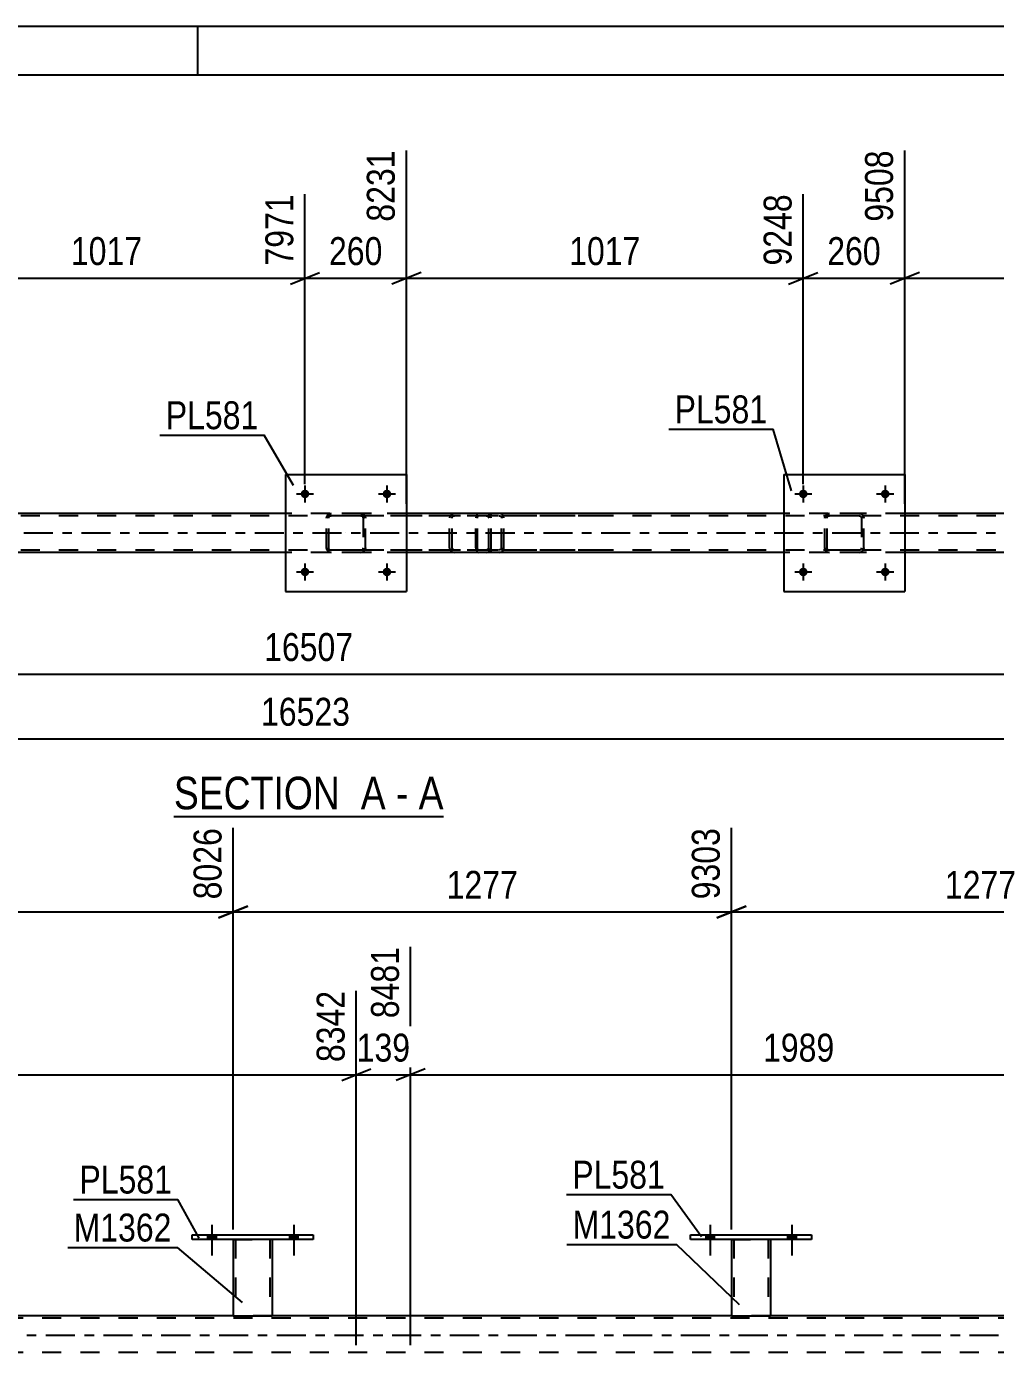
# Model space of a CAD drawing. Header units: millimetres. Extents: x 0 to 841, y 0 to 594.
# Drawn here: x 403.4 to 502.8, y 458 to 594 of the extents above; entities that cross this region are included whole.
import ezdxf

# ---------------------------------------------------------------- set-up
doc = ezdxf.new("R2010")
doc.units = ezdxf.units.MM
doc.linetypes.add('DXK_LINE_DOT2', pattern=[3.9198, 1.9599, -1.9599])
doc.linetypes.add('DXK_LINE_DOT3', pattern=[5.9187, 2.979, -0.9799, 0.9799, -0.9799])
doc.styles.add('Arial Narrow', font='ARIALN.TTF', dxfattribs={"height": 0.2})

# ---------------------------------------------------------------- blocks, each defined once
blk = doc.blocks.new('Unknown-318894934-1133')
at = {"color": 5, "linetype": 'Continuous'}
for p, q in [((841, 594), (0, 594)), ((421, 589), (421, 594)), ((836, 589), (5, 589))]:
    blk.add_line(p, q, dxfattribs=at)
blk = doc.blocks.new('Unknown-318894934-11 - 4832')
at = {"color": 6, "linetype": 'Continuous'}
blk.add_line((418.54, 512.98), (446.19, 512.98), dxfattribs=at)
at = {"color": 0, "linetype": 'Continuous'}
for points in [[(436.65, 513.73), (436.65, 517.23), (418.54, 517.23), (418.54, 513.73)], [(440.26, 513.73), (440.26, 517.23), (437.7, 517.23), (437.7, 513.73)], [(442.58, 513.73), (442.58, 517.23), (441.31, 517.23), (441.31, 513.73)], [(446.19, 513.73), (446.19, 517.23), (443.63, 517.23), (443.63, 513.73)]]:
    blk.add_wipeout(points, dxfattribs=at)
at = {"color": 7, "linetype": 'Continuous', "style": 'Arial Narrow'}
for s, p in [('SECTION ', (418.54, 513.73)), ('A', (437.7, 513.73)), ('A', (443.63, 513.73)), ('-', (441.31, 513.73))]:
    blk.add_text(s, height=3.34, dxfattribs=at).set_placement(p)
blk = doc.blocks.new('Bolt-318894934-4962 - 4832')
at = {"linetype": 'Continuous'}
for points in [[(432.42, 546.07, -1), (431.54, 546.07, -1)], [(440.82, 546.07, -1), (439.94, 546.07, -1)]]:
    blk.add_hatch(color=1, dxfattribs=at).paths.add_polyline_path(points)
at = {"color": 1, "linetype": 'Continuous'}
for p, q in [((431.98, 546.95), (431.98, 545.19)), ((440.38, 546.95), (440.38, 545.19)), ((431.1, 546.07), (432.86, 546.07)), ((439.5, 546.07), (441.26, 546.07))]:
    blk.add_line(p, q, dxfattribs=at)
blk = doc.blocks.new('Part-318894934-4898 - 4832')
at = {"color": 2, "linetype": 'Continuous'}
for p, q in [((481.06, 548.07), (481.06, 536.07)), ((481.06, 548.07), (493.46, 548.07)), ((493.46, 548.07), (493.46, 536.07)), ((481.06, 536.07), (493.46, 536.07))]:
    blk.add_line(p, q, dxfattribs=at)
blk = doc.blocks.new('Part-318894934-4852 - 4832')
at = {"color": 7, "linetype": 'DXK_LINE_DOT2'}
for p, q in [((450.55, 544.07), (435.56, 544.07)), ((447.32, 544.07), (447.12, 544.03)), ((450.75, 544.03), (450.55, 544.07)), ((450.55, 543.83), (435.56, 543.83)), ((446.84, 543.77), (446.8, 543.59)), ((446.8, 540.55), (446.8, 543.59)), ((447.06, 543.59), (447.08, 543.68)), ((447.06, 540.55), (447.06, 543.59)), ((447.08, 543.68), (447.13, 543.76)), ((447.13, 543.76), (447.22, 543.81)), ((447.22, 543.81), (447.32, 543.83)), ((450.55, 543.83), (450.65, 543.81)), ((450.65, 543.81), (450.73, 543.76)), ((450.73, 543.76), (450.79, 543.68)), ((450.79, 543.68), (450.81, 543.59)), ((450.81, 540.55), (450.81, 543.59)), ((451.06, 543.59), (451.02, 543.77)), ((451.06, 540.55), (451.06, 543.59)), ((450.55, 540.31), (435.56, 540.31)), ((450.55, 540.07), (435.56, 540.07)), ((446.8, 540.55), (446.84, 540.36)), ((447.08, 540.46), (447.06, 540.55)), ((447.13, 540.38), (447.08, 540.46)), ((447.12, 540.1), (447.32, 540.07)), ((447.22, 540.33), (447.13, 540.38)), ((447.32, 540.31), (447.22, 540.33)), ((450.65, 540.33), (450.55, 540.31)), ((450.55, 540.07), (450.75, 540.1)), ((450.73, 540.38), (450.65, 540.33)), ((450.79, 540.46), (450.73, 540.38)), ((450.81, 540.55), (450.79, 540.46)), ((451.02, 540.36), (451.06, 540.55))]:
    blk.add_line(p, q, dxfattribs=at)
for centre, start, end in [((447.3, 543.57), 110.7583, 155.68), ((450.57, 543.57), 24.32, 69.2417), ((447.3, 540.57), 204.32, 249.2417), ((450.57, 540.57), 290.7583, 335.68)]:
    blk.add_arc(centre, 0.496, start, end, dxfattribs=at)
blk = doc.blocks.new('Part-318894934-4865 - 4832')
at = {"color": 7, "linetype": 'DXK_LINE_DOT2'}
for p, q in [((449.59, 543.93), (449.53, 543.77)), ((449.68, 544.03), (449.59, 543.93)), ((449.78, 544.07), (449.68, 544.03)), ((461.94, 544.07), (449.78, 544.07)), ((451.06, 543.83), (451.06, 544.07)), ((452.07, 544.03), (451.88, 544.07)), ((449.53, 543.77), (449.51, 543.59)), ((449.51, 540.55), (449.51, 543.59)), ((449.65, 543.59), (449.66, 543.68)), ((449.65, 540.55), (449.65, 543.59)), ((449.66, 543.68), (449.69, 543.76)), ((449.69, 543.76), (449.73, 543.81)), ((449.73, 543.81), (449.78, 543.83)), ((461.94, 543.83), (449.78, 543.83)), ((451.88, 543.83), (451.97, 543.81)), ((451.97, 543.81), (452.05, 543.76)), ((452.05, 543.76), (452.11, 543.68)), ((452.11, 543.68), (452.13, 543.59)), ((452.13, 540.55), (452.13, 543.59)), ((452.38, 543.59), (452.34, 543.77)), ((452.38, 540.55), (452.38, 543.59)), ((449.51, 540.55), (449.53, 540.36)), ((449.53, 540.36), (449.59, 540.21)), ((449.59, 540.21), (449.68, 540.1)), ((449.66, 540.46), (449.65, 540.55)), ((449.69, 540.38), (449.66, 540.46)), ((449.68, 540.1), (449.78, 540.07)), ((449.73, 540.33), (449.69, 540.38)), ((449.78, 540.31), (449.73, 540.33)), ((461.94, 540.31), (449.78, 540.31)), ((461.94, 540.07), (449.78, 540.07)), ((451.06, 540.1), (451.06, 540.31)), ((451.06, 540.07), (451.06, 540.1)), ((451.97, 540.33), (451.88, 540.31)), ((451.88, 540.07), (452.07, 540.1)), ((452.05, 540.38), (451.97, 540.33)), ((452.11, 540.46), (452.05, 540.38)), ((452.13, 540.55), (452.11, 540.46)), ((452.34, 540.36), (452.38, 540.55))]:
    blk.add_line(p, q, dxfattribs=at)
for centre, start, end in [((451.89, 543.57), 23.8494, 68.8059), ((451.89, 540.56), 291.1941, 336.1506)]:
    blk.add_arc(centre, 0.492, start, end, dxfattribs=at)
blk = doc.blocks.new('Part-318894934-4887 - 4832')
at = {"color": 7, "linetype": 'DXK_LINE_DOT2'}
for p, q in [((434.48, 544.03), (434.66, 544.07)), ((434.66, 544.07), (434.48, 544.03)), ((437.7, 544.07), (434.66, 544.07)), ((437.7, 544.07), (437.88, 544.03)), ((437.88, 544.03), (437.7, 544.07)), ((434.18, 543.59), (434.22, 543.77)), ((434.22, 543.77), (434.18, 543.59)), ((434.18, 540.55), (434.18, 543.59)), ((434.42, 543.59), (434.44, 543.68)), ((434.42, 540.55), (434.42, 543.59)), ((434.44, 543.68), (434.49, 543.76)), ((434.49, 543.76), (434.57, 543.81)), ((434.57, 543.81), (434.66, 543.83)), ((437.7, 543.83), (434.66, 543.83)), ((437.7, 543.83), (437.79, 543.81)), ((437.79, 543.81), (437.87, 543.76)), ((437.87, 543.76), (437.92, 543.68)), ((437.92, 543.68), (437.94, 543.59)), ((437.94, 543.59), (437.94, 540.55)), ((438.14, 543.77), (438.18, 543.59)), ((438.18, 543.59), (438.14, 543.77)), ((438.18, 540.55), (438.18, 543.59)), ((434.22, 540.36), (434.18, 540.55)), ((434.18, 540.55), (434.22, 540.36)), ((434.44, 540.45), (434.42, 540.55)), ((434.49, 540.38), (434.44, 540.45)), ((434.66, 540.07), (434.48, 540.1)), ((434.48, 540.1), (434.66, 540.07)), ((434.57, 540.32), (434.49, 540.38)), ((434.66, 540.31), (434.57, 540.32)), ((437.7, 540.31), (434.66, 540.31)), ((437.7, 540.07), (434.66, 540.07)), ((437.79, 540.32), (437.7, 540.31)), ((437.88, 540.1), (437.7, 540.07)), ((437.7, 540.07), (437.88, 540.1)), ((437.87, 540.38), (437.79, 540.32)), ((437.92, 540.45), (437.87, 540.38)), ((437.94, 540.55), (437.92, 540.45)), ((438.18, 540.55), (438.14, 540.36)), ((438.14, 540.36), (438.18, 540.55))]:
    blk.add_line(p, q, dxfattribs=at)
at = {"color": 7, "linetype": 'DXK_LINE_DOT3'}
blk.add_line((436.18, 542.07), (436.18, 542.07), dxfattribs=at)
at = {"color": 7, "linetype": 'DXK_LINE_DOT2'}
for centre, start, end in [((434.66, 543.59), 112.5, 157.5), ((434.66, 543.59), 112.5, 157.5), ((437.7, 543.59), 22.5, 67.5), ((437.7, 543.59), 22.5, 67.5), ((434.66, 540.55), 202.5, 247.5), ((434.66, 540.55), 202.5, 247.5), ((437.7, 540.55), 292.5, 337.5), ((437.7, 540.55), 292.5, 337.5)]:
    blk.add_arc(centre, 0.48, start, end, dxfattribs=at)
blk = doc.blocks.new('Part-318894934-4892 - 4832')
at = {"color": 2, "linetype": 'Continuous'}
for p, q in [((429.98, 548.07), (429.98, 536.07)), ((429.98, 548.07), (442.38, 548.07)), ((442.38, 548.07), (442.38, 536.07)), ((429.98, 536.07), (442.38, 536.07))]:
    blk.add_line(p, q, dxfattribs=at)
blk = doc.blocks.new('Part-318894934-4893 - 4832')
at = {"color": 7, "linetype": 'DXK_LINE_DOT2'}
for p, q in [((485.56, 544.03), (485.74, 544.07)), ((485.74, 544.07), (485.56, 544.03)), ((488.78, 544.07), (485.74, 544.07)), ((488.78, 544.07), (488.97, 544.03)), ((488.97, 544.03), (488.78, 544.07)), ((485.26, 543.59), (485.3, 543.77)), ((485.3, 543.77), (485.26, 543.59)), ((485.26, 540.55), (485.26, 543.59)), ((485.5, 543.59), (485.52, 543.68)), ((485.5, 540.55), (485.5, 543.59)), ((485.52, 543.68), (485.57, 543.76)), ((485.57, 543.76), (485.65, 543.81)), ((485.65, 543.81), (485.74, 543.83)), ((488.78, 543.83), (485.74, 543.83)), ((488.78, 543.83), (488.87, 543.81)), ((488.87, 543.81), (488.95, 543.76)), ((488.95, 543.76), (489, 543.68)), ((489, 543.68), (489.02, 543.59)), ((489.02, 543.59), (489.02, 540.55)), ((489.22, 543.77), (489.26, 543.59)), ((489.26, 543.59), (489.22, 543.77)), ((489.26, 540.55), (489.26, 543.59)), ((485.3, 540.36), (485.26, 540.55)), ((485.26, 540.55), (485.3, 540.36)), ((485.52, 540.45), (485.5, 540.55)), ((485.57, 540.38), (485.52, 540.45)), ((485.74, 540.07), (485.56, 540.1)), ((485.56, 540.1), (485.74, 540.07)), ((485.65, 540.32), (485.57, 540.38)), ((485.74, 540.31), (485.65, 540.32)), ((488.78, 540.31), (485.74, 540.31)), ((488.78, 540.07), (485.74, 540.07)), ((488.87, 540.32), (488.78, 540.31)), ((488.97, 540.1), (488.78, 540.07)), ((488.78, 540.07), (488.97, 540.1)), ((488.95, 540.38), (488.87, 540.32)), ((489, 540.45), (488.95, 540.38)), ((489.02, 540.55), (489, 540.45)), ((489.26, 540.55), (489.22, 540.36)), ((489.22, 540.36), (489.26, 540.55))]:
    blk.add_line(p, q, dxfattribs=at)
at = {"color": 7, "linetype": 'DXK_LINE_DOT3'}
blk.add_line((487.26, 542.07), (487.26, 542.07), dxfattribs=at)
at = {"color": 7, "linetype": 'DXK_LINE_DOT2'}
for centre, start, end in [((485.74, 543.59), 112.5, 157.5), ((485.74, 543.59), 112.5, 157.5), ((488.78, 543.59), 22.5, 67.5), ((488.78, 543.59), 22.5, 67.5), ((485.74, 540.55), 202.5, 247.5), ((485.74, 540.55), 202.5, 247.5), ((488.78, 540.55), 292.5, 337.5), ((488.78, 540.55), 292.5, 337.5)]:
    blk.add_arc(centre, 0.48, start, end, dxfattribs=at)
blk = doc.blocks.new('Bolt-318894934-4963 - 4832')
at = {"linetype": 'Continuous'}
for points in [[(483.5, 538.07, -1), (482.62, 538.07, -1)], [(491.9, 538.07, -1), (491.02, 538.07, -1)]]:
    blk.add_hatch(color=1, dxfattribs=at).paths.add_polyline_path(points)
at = {"color": 1, "linetype": 'Continuous'}
for p, q in [((483.06, 538.95), (483.06, 537.19)), ((491.46, 538.95), (491.46, 537.19)), ((482.18, 538.07), (483.94, 538.07)), ((490.58, 538.07), (492.34, 538.07))]:
    blk.add_line(p, q, dxfattribs=at)
blk = doc.blocks.new('Bolt-318894934-4964 - 4832')
at = {"linetype": 'Continuous'}
for points in [[(483.5, 546.07, -1), (482.62, 546.07, -1)], [(491.9, 546.07, -1), (491.02, 546.07, -1)]]:
    blk.add_hatch(color=1, dxfattribs=at).paths.add_polyline_path(points)
at = {"color": 1, "linetype": 'Continuous'}
for p, q in [((483.06, 546.95), (483.06, 545.19)), ((491.46, 546.95), (491.46, 545.19)), ((482.18, 546.07), (483.94, 546.07)), ((490.58, 546.07), (492.34, 546.07))]:
    blk.add_line(p, q, dxfattribs=at)
blk = doc.blocks.new('Bolt-318894934-4961 - 4832')
at = {"linetype": 'Continuous'}
for points in [[(432.42, 538.07, -1), (431.54, 538.07, -1)], [(440.82, 538.07, -1), (439.94, 538.07, -1)]]:
    blk.add_hatch(color=1, dxfattribs=at).paths.add_polyline_path(points)
at = {"color": 1, "linetype": 'Continuous'}
for p, q in [((431.98, 538.95), (431.98, 537.19)), ((440.38, 538.95), (440.38, 537.19)), ((431.1, 538.07), (432.86, 538.07)), ((439.5, 538.07), (441.26, 538.07))]:
    blk.add_line(p, q, dxfattribs=at)
blk = doc.blocks.new('Part-318894934-5010 - 4832')
at = {"color": 2, "linetype": 'Continuous'}
for p, q in [((429.98, 544.07), (391.3, 544.07)), ((481.06, 544.07), (442.38, 544.07)), ((532.14, 544.07), (493.46, 544.07)), ((429.98, 540.07), (391.3, 540.07)), ((481.06, 540.07), (442.38, 540.07)), ((532.14, 540.07), (493.46, 540.07))]:
    blk.add_line(p, q, dxfattribs=at)
at = {"color": 7, "linetype": 'DXK_LINE_DOT2'}
for p, q in [((442.38, 544.07), (429.98, 544.07)), ((493.46, 544.07), (481.06, 544.07)), ((714.46, 543.83), (113.13, 543.83)), ((714.46, 540.31), (113.13, 540.31)), ((442.38, 540.07), (429.98, 540.07)), ((493.46, 540.07), (481.06, 540.07))]:
    blk.add_line(p, q, dxfattribs=at)
at = {"color": 7, "linetype": 'DXK_LINE_DOT3'}
blk.add_line((113.13, 542.07), (714.46, 542.07), dxfattribs=at)
blk = doc.blocks.new('Part-318894934-3309 - 3252')
at = {"color": 2, "linetype": 'Continuous'}
for p, q in [((424.62, 469.63), (424.62, 461.79)), ((428.62, 469.63), (428.62, 461.79)), ((424.62, 461.79), (428.62, 461.79))]:
    blk.add_line(p, q, dxfattribs=at)
at = {"color": 7, "linetype": 'DXK_LINE_DOT2'}
for p, q in [((424.62, 469.63), (428.62, 469.63)), ((424.62, 469.63), (424.62, 469.63)), ((424.62, 469.63), (424.62, 469.63)), ((424.86, 469.63), (424.86, 461.79)), ((428.38, 469.63), (428.38, 461.79)), ((428.62, 469.63), (428.62, 469.63)), ((428.62, 469.63), (428.62, 469.63)), ((428.32, 461.79), (428.36, 461.79)), ((428.32, 461.79), (428.36, 461.79)), ((428.36, 461.79), (428.38, 461.79)), ((428.36, 461.79), (428.38, 461.79))]:
    blk.add_line(p, q, dxfattribs=at)
blk = doc.blocks.new('Part-318894934-3326 - 3252')
at = {"color": 2, "linetype": 'Continuous'}
for p, q in [((471.5, 470.11), (483.9, 470.11)), ((471.5, 469.63), (471.5, 470.11)), ((483.9, 469.63), (471.5, 469.63)), ((483.9, 470.11), (483.9, 469.63))]:
    blk.add_line(p, q, dxfattribs=at)
blk = doc.blocks.new('Part-318894934-3331 - 3252')
at = {"color": 2, "linetype": 'Continuous'}
for p, q in [((475.7, 469.63), (475.7, 461.79)), ((479.7, 469.63), (479.7, 461.79)), ((475.7, 461.79), (479.7, 461.79))]:
    blk.add_line(p, q, dxfattribs=at)
at = {"color": 7, "linetype": 'DXK_LINE_DOT2'}
for p, q in [((475.7, 469.63), (479.7, 469.63)), ((475.7, 469.63), (475.7, 469.63)), ((475.7, 469.63), (475.7, 469.63)), ((475.94, 469.63), (475.94, 461.79)), ((479.46, 469.63), (479.46, 461.79)), ((479.7, 469.63), (479.7, 469.63)), ((479.7, 469.63), (479.7, 469.63)), ((479.4, 461.79), (479.44, 461.79)), ((479.4, 461.79), (479.44, 461.79)), ((479.44, 461.79), (479.46, 461.79)), ((479.44, 461.79), (479.46, 461.79))]:
    blk.add_line(p, q, dxfattribs=at)
blk = doc.blocks.new('Part-318894934-3336 - 3252')
at = {"color": 2, "linetype": 'Continuous'}
for p, q in [((420.42, 470.11), (432.82, 470.11)), ((420.42, 469.63), (420.42, 470.11)), ((432.82, 469.63), (420.42, 469.63)), ((432.82, 470.11), (432.82, 469.63))]:
    blk.add_line(p, q, dxfattribs=at)
blk = doc.blocks.new('Bolt-318894934-3476 - 3252')
at = {"linetype": 'Continuous'}
for points in [[(473.06, 469.63), (473.94, 469.63), (473.94, 470.11), (473.06, 470.11)], [(481.46, 469.63), (482.34, 469.63), (482.34, 470.11), (481.46, 470.11)]]:
    blk.add_hatch(color=1, dxfattribs=at).paths.add_polyline_path(points)
at = {"color": 1, "linetype": 'Continuous'}
for p, q in [((473.5, 471.11), (473.5, 467.99)), ((481.9, 471.11), (481.9, 467.99)), ((473.06, 470.11), (473.06, 469.63)), ((473.94, 470.11), (473.94, 469.63)), ((481.46, 470.11), (481.46, 469.63)), ((482.34, 470.11), (482.34, 469.63))]:
    blk.add_line(p, q, dxfattribs=at)
blk = doc.blocks.new('Bolt-318894934-3477 - 3252')
at = {"linetype": 'Continuous'}
for points in [[(473.06, 469.63), (473.94, 469.63), (473.94, 470.11), (473.06, 470.11)], [(481.46, 469.63), (482.34, 469.63), (482.34, 470.11), (481.46, 470.11)]]:
    blk.add_hatch(color=1, dxfattribs=at).paths.add_polyline_path(points)
at = {"color": 1, "linetype": 'Continuous'}
for p, q in [((473.5, 471.11), (473.5, 467.99)), ((481.9, 471.11), (481.9, 467.99)), ((473.06, 470.11), (473.06, 469.63)), ((473.94, 470.11), (473.94, 469.63)), ((481.46, 470.11), (481.46, 469.63)), ((482.34, 470.11), (482.34, 469.63))]:
    blk.add_line(p, q, dxfattribs=at)
blk = doc.blocks.new('Bolt-318894934-3502 - 3252')
at = {"linetype": 'Continuous'}
for points in [[(421.98, 469.63), (422.86, 469.63), (422.86, 470.11), (421.98, 470.11)], [(430.38, 469.63), (431.26, 469.63), (431.26, 470.11), (430.38, 470.11)]]:
    blk.add_hatch(color=1, dxfattribs=at).paths.add_polyline_path(points)
at = {"color": 1, "linetype": 'Continuous'}
for p, q in [((422.42, 471.11), (422.42, 467.99)), ((430.82, 471.11), (430.82, 467.99)), ((421.98, 470.11), (421.98, 469.63)), ((422.86, 470.11), (422.86, 469.63)), ((430.38, 470.11), (430.38, 469.63)), ((431.26, 470.11), (431.26, 469.63))]:
    blk.add_line(p, q, dxfattribs=at)
blk = doc.blocks.new('Bolt-318894934-3503 - 3252')
at = {"linetype": 'Continuous'}
for points in [[(421.98, 469.63), (422.86, 469.63), (422.86, 470.11), (421.98, 470.11)], [(430.38, 469.63), (431.26, 469.63), (431.26, 470.11), (430.38, 470.11)]]:
    blk.add_hatch(color=1, dxfattribs=at).paths.add_polyline_path(points)
at = {"color": 1, "linetype": 'Continuous'}
for p, q in [((422.42, 471.11), (422.42, 467.99)), ((430.82, 471.11), (430.82, 467.99)), ((421.98, 470.11), (421.98, 469.63)), ((422.86, 470.11), (422.86, 469.63)), ((430.38, 470.11), (430.38, 469.63)), ((431.26, 470.11), (431.26, 469.63))]:
    blk.add_line(p, q, dxfattribs=at)
blk = doc.blocks.new('Part-318894934-3676 - 3252')
at = {"color": 7, "linetype": 'DXK_LINE_DOT2'}
for p, q in [((704.9, 461.55), (103.56, 461.55)), ((428.62, 461.79), (424.61, 461.79)), ((479.7, 461.79), (475.7, 461.79)), ((704.9, 458.03), (103.56, 458.03))]:
    blk.add_line(p, q, dxfattribs=at)
at = {"color": 2, "linetype": 'Continuous'}
for p, q in [((424.61, 461.79), (242.66, 461.79)), ((475.7, 461.79), (428.62, 461.79)), ((526.78, 461.79), (479.7, 461.79))]:
    blk.add_line(p, q, dxfattribs=at)
at = {"color": 7, "linetype": 'DXK_LINE_DOT3'}
blk.add_line((103.56, 459.79), (704.9, 459.79), dxfattribs=at)
blk = doc.blocks.new('StraightDimension-318894934-14806 - 4832')
at = {"color": 7, "linetype": 'Continuous'}
for p, q in [((442.38, 545.07), (442.38, 581.3)), ((483.06, 547.07), (483.06, 576.8)), ((443.88, 568.79), (440.88, 567.59)), ((481.56, 567.59), (484.56, 568.79)), ((442.38, 568.19), (483.06, 568.19))]:
    blk.add_line(p, q, dxfattribs=at)
at = {"color": 0}
blk.add_wipeout([(466.98, 568.94), (466.98, 573.14), (458.46, 573.14), (458.46, 568.94)], dxfattribs=at)
at = {"color": 3, "style": 'Arial Narrow'}
blk.add_text('1017', height=2.863, dxfattribs=at).set_placement((459.06, 569.54))
at = {"color": 0, "linetype": 'Continuous'}
blk.add_wipeout([(482.46, 577.4), (478.26, 577.4), (478.26, 568.89), (482.46, 568.89)], dxfattribs=at)
at = {"color": 3, "linetype": 'Continuous', "style": 'Arial Narrow'}
blk.add_text('9248', height=2.863, rotation=90.0002, dxfattribs=at).set_placement((481.86, 569.49))
blk = doc.blocks.new('StraightDimension-318894934-5665 - 4832')
at = {"color": 7, "linetype": 'Continuous'}
blk.add_line((112.49, 520.95), (751.58, 520.95), dxfattribs=at)
at = {"color": 0}
blk.add_wipeout([(437.21, 521.7), (437.21, 525.9), (426.87, 525.9), (426.87, 521.7)], dxfattribs=at)
at = {"color": 3, "style": 'Arial Narrow'}
blk.add_text('16523', height=2.863, dxfattribs=at).set_placement((427.47, 522.3))
blk = doc.blocks.new('StraightDimension-318894934-8712 - 4832')
at = {"color": 7, "linetype": 'Continuous'}
blk.add_line((113.13, 527.59), (751.58, 527.59), dxfattribs=at)
at = {"color": 0}
blk.add_wipeout([(437.53, 528.34), (437.53, 532.54), (427.19, 532.54), (427.19, 528.34)], dxfattribs=at)
at = {"color": 3, "style": 'Arial Narrow'}
blk.add_text('16507', height=2.863, dxfattribs=at).set_placement((427.79, 528.94))
blk = doc.blocks.new('StraightDimension-318894934-14804 - 4832')
at = {"color": 7, "linetype": 'Continuous'}
for p, q in [((493.46, 545.07), (493.46, 581.3)), ((534.14, 547.07), (534.14, 578.63)), ((494.96, 568.79), (491.96, 567.59)), ((532.64, 567.59), (535.64, 568.79)), ((493.46, 568.19), (534.14, 568.19))]:
    blk.add_line(p, q, dxfattribs=at)
at = {"color": 0}
blk.add_wipeout([(518.06, 568.94), (518.06, 573.14), (509.55, 573.14), (509.55, 568.94)], dxfattribs=at)
at = {"color": 3, "style": 'Arial Narrow'}
blk.add_text('1017', height=2.863, dxfattribs=at).set_placement((510.15, 569.54))
at = {"color": 0, "linetype": 'Continuous'}
blk.add_wipeout([(533.54, 579.23), (529.34, 579.23), (529.34, 568.89), (533.54, 568.89)], dxfattribs=at)
at = {"color": 3, "linetype": 'Continuous', "style": 'Arial Narrow'}
blk.add_text('10525', height=2.863, rotation=90.0002, dxfattribs=at).set_placement((532.94, 569.49))
blk = doc.blocks.new('StraightDimension-318894934-14805 - 4832')
at = {"color": 7, "linetype": 'Continuous'}
for p, q in [((493.46, 545.07), (493.46, 581.3)), ((483.06, 547.07), (483.06, 576.8)), ((481.56, 567.59), (484.56, 568.79)), ((494.96, 568.79), (491.96, 567.59)), ((483.06, 568.19), (493.46, 568.19))]:
    blk.add_line(p, q, dxfattribs=at)
at = {"color": 0}
blk.add_wipeout([(491.6, 568.94), (491.6, 573.14), (484.92, 573.14), (484.92, 568.94)], dxfattribs=at)
at = {"color": 3, "style": 'Arial Narrow'}
blk.add_text('260', height=2.863, dxfattribs=at).set_placement((485.52, 569.54))
at = {"color": 0, "linetype": 'Continuous'}
blk.add_wipeout([(492.86, 581.9), (488.66, 581.9), (488.66, 573.39), (492.86, 573.39)], dxfattribs=at)
at = {"color": 3, "linetype": 'Continuous', "style": 'Arial Narrow'}
blk.add_text('9508', height=2.863, rotation=90.0002, dxfattribs=at).set_placement((492.26, 573.99))
blk = doc.blocks.new('StraightDimension-318894934-14807 - 4832')
at = {"color": 7, "linetype": 'Continuous'}
for p, q in [((442.38, 545.07), (442.38, 581.3)), ((431.98, 547.07), (431.98, 576.8)), ((430.48, 567.59), (433.48, 568.79)), ((443.88, 568.79), (440.88, 567.59)), ((431.98, 568.19), (442.38, 568.19))]:
    blk.add_line(p, q, dxfattribs=at)
at = {"color": 0}
blk.add_wipeout([(440.52, 568.94), (440.52, 573.14), (433.84, 573.14), (433.84, 568.94)], dxfattribs=at)
at = {"color": 3, "style": 'Arial Narrow'}
blk.add_text('260', height=2.863, dxfattribs=at).set_placement((434.44, 569.54))
at = {"color": 0, "linetype": 'Continuous'}
blk.add_wipeout([(441.78, 581.9), (437.58, 581.9), (437.58, 573.39), (441.78, 573.39)], dxfattribs=at)
at = {"color": 3, "linetype": 'Continuous', "style": 'Arial Narrow'}
blk.add_text('8231', height=2.863, rotation=90.0002, dxfattribs=at).set_placement((441.18, 573.99))
blk = doc.blocks.new('StraightDimension-318894934-14808 - 4832')
at = {"color": 7, "linetype": 'Continuous'}
for p, q in [((391.3, 545.07), (391.3, 581.3)), ((431.98, 547.07), (431.98, 576.8)), ((392.8, 568.79), (389.8, 567.59)), ((430.48, 567.59), (433.48, 568.79)), ((391.3, 568.19), (431.98, 568.19))]:
    blk.add_line(p, q, dxfattribs=at)
at = {"color": 0}
blk.add_wipeout([(415.9, 568.94), (415.9, 573.14), (407.38, 573.14), (407.38, 568.94)], dxfattribs=at)
at = {"color": 3, "style": 'Arial Narrow'}
blk.add_text('1017', height=2.863, dxfattribs=at).set_placement((407.98, 569.54))
at = {"color": 0, "linetype": 'Continuous'}
blk.add_wipeout([(431.38, 577.4), (427.18, 577.4), (427.18, 568.89), (431.38, 568.89)], dxfattribs=at)
at = {"color": 3, "linetype": 'Continuous', "style": 'Arial Narrow'}
blk.add_text('7971', height=2.863, rotation=90.0002, dxfattribs=at).set_placement((430.78, 569.49))
blk = doc.blocks.new('StraightDimension-318894934-4596 - 3252')
at = {"color": 7, "linetype": 'Continuous'}
for p, q in [((442.81, 458.79), (442.81, 499.62)), ((522.37, 458.79), (522.37, 496.95)), ((444.31, 487.11), (441.31, 485.91)), ((520.87, 485.91), (523.87, 487.11)), ((442.81, 486.51), (522.37, 486.51))]:
    blk.add_line(p, q, dxfattribs=at)
at = {"color": 0}
blk.add_wipeout([(486.85, 487.26), (486.85, 491.46), (478.34, 491.46), (478.34, 487.26)], dxfattribs=at)
at = {"color": 3, "style": 'Arial Narrow'}
blk.add_text('1989', height=2.863, dxfattribs=at).set_placement((478.94, 487.86))
at = {"color": 0, "linetype": 'Continuous'}
blk.add_wipeout([(521.77, 497.55), (517.57, 497.55), (517.57, 487.21), (521.77, 487.21)], dxfattribs=at)
at = {"color": 3, "linetype": 'Continuous', "style": 'Arial Narrow'}
blk.add_text('10470', height=2.863, rotation=90.0002, dxfattribs=at).set_placement((521.17, 487.81))
blk = doc.blocks.new('StraightDimension-318894934-4577 - 3252')
at = {"color": 7, "linetype": 'Continuous'}
for p, q in [((442.81, 458.79), (442.81, 499.62)), ((437.24, 458.79), (437.24, 495.12)), ((435.74, 485.91), (438.74, 487.11)), ((444.31, 487.11), (441.31, 485.91)), ((437.24, 486.51), (442.81, 486.51))]:
    blk.add_line(p, q, dxfattribs=at)
at = {"color": 0}
blk.add_wipeout([(443.37, 487.26), (443.37, 491.46), (436.68, 491.46), (436.68, 487.26)], dxfattribs=at)
at = {"color": 3, "style": 'Arial Narrow'}
blk.add_text('139', height=2.863, dxfattribs=at).set_placement((437.28, 487.86))
at = {"color": 0, "linetype": 'Continuous'}
blk.add_wipeout([(442.21, 500.22), (438.01, 500.22), (438.01, 491.71), (442.21, 491.71)], dxfattribs=at)
at = {"color": 3, "linetype": 'Continuous', "style": 'Arial Narrow'}
blk.add_text('8481', height=2.863, rotation=90.0002, dxfattribs=at).set_placement((441.61, 492.31))
blk = doc.blocks.new('StraightDimension-318894934-4558 - 3252')
at = {"color": 7, "linetype": 'Continuous'}
for p, q in [((357.68, 458.79), (357.68, 499.62)), ((437.24, 458.79), (437.24, 495.12)), ((359.18, 487.11), (356.18, 485.91)), ((435.74, 485.91), (438.74, 487.11)), ((357.68, 486.51), (437.24, 486.51))]:
    blk.add_line(p, q, dxfattribs=at)
at = {"color": 0}
blk.add_wipeout([(401.71, 487.26), (401.71, 491.46), (393.2, 491.46), (393.2, 487.26)], dxfattribs=at)
at = {"color": 3, "style": 'Arial Narrow'}
blk.add_text('1989', height=2.863, dxfattribs=at).set_placement((393.8, 487.86))
at = {"color": 0, "linetype": 'Continuous'}
blk.add_wipeout([(436.64, 495.72), (432.44, 495.72), (432.44, 487.21), (436.64, 487.21)], dxfattribs=at)
at = {"color": 3, "linetype": 'Continuous', "style": 'Arial Narrow'}
blk.add_text('8342', height=2.863, rotation=90.0002, dxfattribs=at).set_placement((436.04, 487.81))
blk = doc.blocks.new('StraightDimension-318894934-7634 - 3252')
at = {"color": 7, "linetype": 'Continuous'}
for p, q in [((526.78, 470.63), (526.78, 513.65)), ((475.7, 470.63), (475.7, 511.82)), ((477.2, 503.8), (474.2, 502.6)), ((475.7, 503.2), (526.78, 503.2)), ((525.28, 502.6), (528.28, 503.8))]:
    blk.add_line(p, q, dxfattribs=at)
at = {"color": 0}
blk.add_wipeout([(505.49, 503.95), (505.49, 508.15), (496.98, 508.15), (496.98, 503.95)], dxfattribs=at)
at = {"color": 3, "style": 'Arial Narrow'}
blk.add_text('1277', height=2.863, dxfattribs=at).set_placement((497.58, 504.55))
at = {"color": 0, "linetype": 'Continuous'}
blk.add_wipeout([(526.18, 514.25), (521.98, 514.25), (521.98, 503.9), (526.18, 503.9)], dxfattribs=at)
at = {"color": 3, "linetype": 'Continuous', "style": 'Arial Narrow'}
blk.add_text('10580', height=2.863, rotation=90.0002, dxfattribs=at).set_placement((525.58, 504.5))
blk = doc.blocks.new('StraightDimension-318894934-7635 - 3252')
at = {"color": 7, "linetype": 'Continuous'}
for p, q in [((424.62, 470.63), (424.62, 511.82)), ((475.7, 470.63), (475.7, 511.82)), ((426.12, 503.8), (423.12, 502.6)), ((424.62, 503.2), (475.7, 503.2)), ((474.2, 502.6), (477.2, 503.8))]:
    blk.add_line(p, q, dxfattribs=at)
at = {"color": 0}
blk.add_wipeout([(454.41, 503.95), (454.41, 508.15), (445.9, 508.15), (445.9, 503.95)], dxfattribs=at)
at = {"color": 3, "style": 'Arial Narrow'}
blk.add_text('1277', height=2.863, dxfattribs=at).set_placement((446.5, 504.55))
at = {"color": 0, "linetype": 'Continuous'}
blk.add_wipeout([(475.1, 512.42), (470.9, 512.42), (470.9, 503.9), (475.1, 503.9)], dxfattribs=at)
at = {"color": 3, "linetype": 'Continuous', "style": 'Arial Narrow'}
blk.add_text('9303', height=2.863, rotation=90.0002, dxfattribs=at).set_placement((474.5, 504.5))
blk = doc.blocks.new('StraightDimension-318894934-7636 - 3252')
at = {"color": 7, "linetype": 'Continuous'}
for p, q in [((373.53, 470.63), (373.53, 511.82)), ((424.62, 470.63), (424.62, 511.82)), ((375.03, 503.8), (372.03, 502.6)), ((373.53, 503.2), (424.62, 503.2)), ((423.12, 502.6), (426.12, 503.8))]:
    blk.add_line(p, q, dxfattribs=at)
at = {"color": 0}
blk.add_wipeout([(403.33, 503.95), (403.33, 508.15), (394.82, 508.15), (394.82, 503.95)], dxfattribs=at)
at = {"color": 3, "style": 'Arial Narrow'}
blk.add_text('1277', height=2.863, dxfattribs=at).set_placement((395.42, 504.55))
at = {"color": 0, "linetype": 'Continuous'}
blk.add_wipeout([(424.01, 512.42), (419.81, 512.42), (419.81, 503.9), (424.01, 503.9)], dxfattribs=at)
at = {"color": 3, "linetype": 'Continuous', "style": 'Arial Narrow'}
blk.add_text('8026', height=2.863, rotation=90.0002, dxfattribs=at).set_placement((423.42, 504.5))
blk = doc.blocks.new('Mark-318894934-4888 - 4832')
at = {"color": 0}
blk.add_wipeout([(427.21, 552.71), (427.21, 555.71), (417.71, 555.71), (417.71, 552.71)], dxfattribs=at)
blk.add_wipeout([(427.21, 552.71), (427.21, 555.71), (417.71, 555.71), (417.71, 552.71)], dxfattribs=at)
at = {"color": 30, "linetype": 'Continuous'}
for p in [(417.11, 552.11), (430.81, 546.92)]:
    blk.add_line(p, (427.81, 552.11), dxfattribs=at)
at = {"color": 3, "style": 'Arial Narrow'}
blk.add_text('PL581', height=2.863, dxfattribs=at).set_placement((417.71, 552.71))
blk = doc.blocks.new('Mark-318894934-4894 - 4832')
at = {"color": 0}
blk.add_wipeout([(479.37, 553.31), (479.37, 556.31), (469.87, 556.31), (469.87, 553.31)], dxfattribs=at)
blk.add_wipeout([(479.37, 553.31), (479.37, 556.31), (469.87, 556.31), (469.87, 553.31)], dxfattribs=at)
at = {"color": 30, "linetype": 'Continuous'}
for p in [(469.27, 552.71), (481.85, 546.39)]:
    blk.add_line(p, (479.97, 552.71), dxfattribs=at)
at = {"color": 3, "style": 'Arial Narrow'}
blk.add_text('PL581', height=2.863, dxfattribs=at).set_placement((469.87, 553.31))
blk = doc.blocks.new('Mark-318894934-3305 - 3252')
at = {"color": 0}
blk.add_wipeout([(418.31, 469.41), (418.31, 472.41), (408.26, 472.41), (408.26, 469.41)], dxfattribs=at)
blk.add_wipeout([(418.31, 469.41), (418.31, 472.41), (408.26, 472.41), (408.26, 469.41)], dxfattribs=at)
at = {"color": 30, "linetype": 'Continuous'}
for p in [(407.66, 468.81), (425.59, 463.17)]:
    blk.add_line(p, (418.91, 468.81), dxfattribs=at)
at = {"color": 3, "style": 'Arial Narrow'}
blk.add_text('M1362', height=2.863, dxfattribs=at).set_placement((408.26, 469.41))
blk = doc.blocks.new('Mark-318894934-3322 - 3252')
at = {"color": 0}
blk.add_wipeout([(468.88, 474.83), (468.88, 477.83), (459.38, 477.83), (459.38, 474.83)], dxfattribs=at)
blk.add_wipeout([(468.88, 474.83), (468.88, 477.83), (459.38, 477.83), (459.38, 474.83)], dxfattribs=at)
at = {"color": 30, "linetype": 'Continuous'}
for p in [(458.78, 474.23), (472.62, 469.9)]:
    blk.add_line(p, (469.48, 474.23), dxfattribs=at)
at = {"color": 3, "style": 'Arial Narrow'}
blk.add_text('PL581', height=2.863, dxfattribs=at).set_placement((459.38, 474.83))
blk = doc.blocks.new('Mark-318894934-3327 - 3252')
at = {"color": 0}
blk.add_wipeout([(469.46, 469.71), (469.46, 472.71), (459.41, 472.71), (459.41, 469.71)], dxfattribs=at)
blk.add_wipeout([(469.46, 469.71), (469.46, 472.71), (459.41, 472.71), (459.41, 469.71)], dxfattribs=at)
at = {"color": 30, "linetype": 'Continuous'}
for p in [(458.81, 469.11), (476.51, 462.9)]:
    blk.add_line(p, (470.06, 469.11), dxfattribs=at)
at = {"color": 3, "style": 'Arial Narrow'}
blk.add_text('M1362', height=2.863, dxfattribs=at).set_placement((459.41, 469.71))
blk = doc.blocks.new('Mark-318894934-3332 - 3252')
at = {"color": 0}
blk.add_wipeout([(418.36, 474.33), (418.36, 477.33), (408.86, 477.33), (408.86, 474.33)], dxfattribs=at)
blk.add_wipeout([(418.36, 474.33), (418.36, 477.33), (408.86, 477.33), (408.86, 474.33)], dxfattribs=at)
at = {"color": 30, "linetype": 'Continuous'}
for p in [(408.26, 473.73), (421.14, 469.76)]:
    blk.add_line(p, (418.96, 473.73), dxfattribs=at)
at = {"color": 3, "style": 'Arial Narrow'}
blk.add_text('PL581', height=2.863, dxfattribs=at).set_placement((408.86, 474.33))

msp = doc.modelspace()

# ---------------------------------------------------------------- block references
for name in ['Unknown-318894934-1133', 'Part-318894934-4892 - 4832', 'Part-318894934-4898 - 4832', 'Bolt-318894934-4962 - 4832', 'Bolt-318894934-4964 - 4832', 'Part-318894934-5010 - 4832', 'Part-318894934-4887 - 4832', 'Part-318894934-4852 - 4832', 'Part-318894934-4865 - 4832', 'Part-318894934-4893 - 4832', 'Bolt-318894934-4961 - 4832', 'Bolt-318894934-4963 - 4832', 'Bolt-318894934-3502 - 3252', 'Bolt-318894934-3503 - 3252', 'Bolt-318894934-3476 - 3252', 'Bolt-318894934-3477 - 3252', 'Part-318894934-3336 - 3252', 'Part-318894934-3309 - 3252', 'Part-318894934-3326 - 3252', 'Part-318894934-3331 - 3252', 'Part-318894934-3676 - 3252']:
    msp.add_blockref(name, (0, 0))

# ---------------------------------------------------------------- next in the draw order: block references
for name in ['StraightDimension-318894934-14806 - 4832', 'StraightDimension-318894934-14804 - 4832', 'StraightDimension-318894934-5665 - 4832', 'Unknown-318894934-11 - 4832', 'StraightDimension-318894934-4596 - 3252']:
    msp.add_blockref(name, (0, 0))

# ---------------------------------------------------------------- next in the draw order: block references
for name in ['StraightDimension-318894934-14807 - 4832', 'StraightDimension-318894934-14805 - 4832', 'StraightDimension-318894934-8712 - 4832', 'StraightDimension-318894934-7634 - 3252', 'StraightDimension-318894934-4577 - 3252']:
    msp.add_blockref(name, (0, 0))

# ---------------------------------------------------------------- next in the draw order: block references
for name in ['StraightDimension-318894934-14808 - 4832', 'Mark-318894934-4894 - 4832', 'StraightDimension-318894934-4558 - 3252']:
    msp.add_blockref(name, (0, 0))

# ---------------------------------------------------------------- next in the draw order: block references
for name in ['Mark-318894934-4888 - 4832', 'StraightDimension-318894934-7635 - 3252']:
    msp.add_blockref(name, (0, 0))

# ---------------------------------------------------------------- next in the draw order: block references
for name in ['StraightDimension-318894934-7636 - 3252', 'Mark-318894934-3322 - 3252']:
    msp.add_blockref(name, (0, 0))

# ---------------------------------------------------------------- next in the draw order: block references
for name in ['Mark-318894934-3305 - 3252', 'Mark-318894934-3327 - 3252']:
    msp.add_blockref(name, (0, 0))

# ---------------------------------------------------------------- next in the draw order: block references
msp.add_blockref('Mark-318894934-3332 - 3252', (0, 0))

doc.saveas('drawing.dxf')
